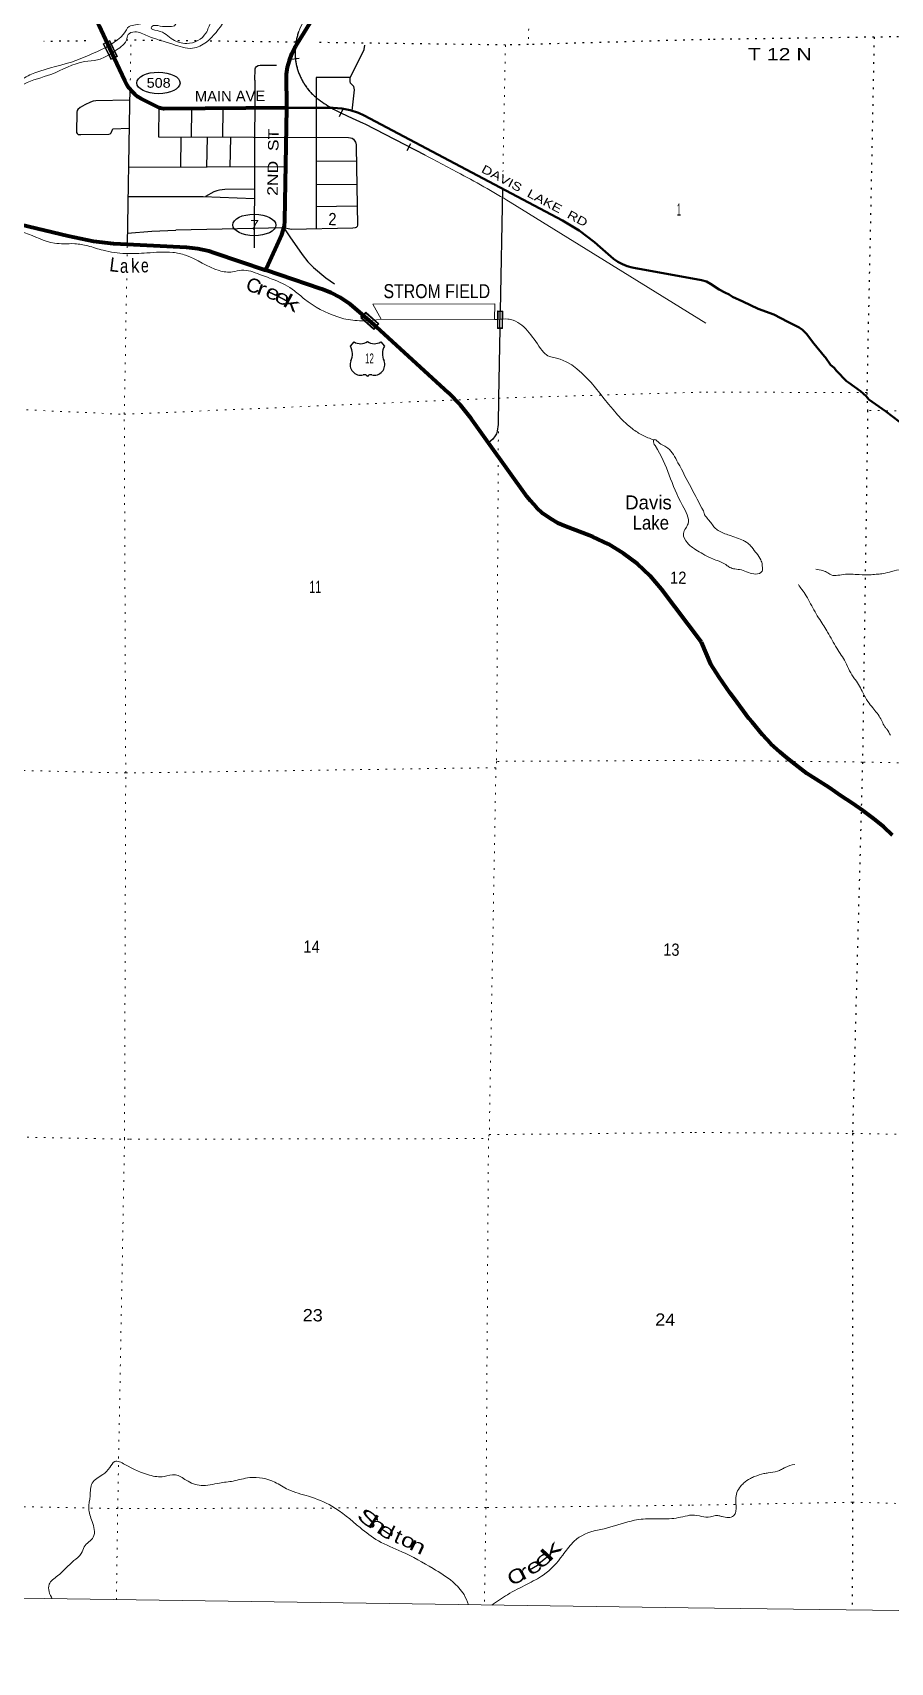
# Model space of a CAD drawing. Header units: feet. Extents: x -518066 to -250644, y -364975 to -177792.
# Drawn here: x -325216 to -312923, y -364975 to -341632 of the extents above; entities that cross this region are included whole.
import ezdxf
from ezdxf.enums import TextEntityAlignment as Align

# ---------------------------------------------------------------- set-up
doc = ezdxf.new("R2010")
doc.units = ezdxf.units.FT
doc.header["$LTSCALE"] = 80
doc.header["$PDMODE"] = 32
doc.header["$PDSIZE"] = 40
doc.linetypes.add('DOTTED', pattern=[1.5, 0.3, -1.2])
for name, color, linetype, lineweight in [('16', 7, 'Continuous', 25), ('17', 7, 'Continuous', 25), ('20', 7, 'Continuous', 70), ('23', 7, 'Continuous', 70), ('26', 7, 'Continuous', 40), ('29', 7, 'Continuous', 25), ('31', 7, 'Continuous', 13), ('34', 7, 'Continuous', 25), ('36', 7, 'Continuous', 13), ('39', 7, 'Continuous', 13), ('4', 7, 'Continuous', 25), ('41', 7, 'Continuous', 13), ('55', 7, 'Continuous', 13), ('57', 7, 'Continuous', 13), ('59', 7, 'Continuous', 13), ('6', 7, 'DOTTED', 25), ('7', 7, 'DOTTED', 13)]:
    doc.layers.add(name, color=color, linetype=linetype, lineweight=lineweight)
doc.layers.add('27', color=7, linetype='Continuous')

msp = doc.modelspace()

# ---------------------------------------------------------------- linework, layer by layer
at = {"layer": '16'}
for p, q in [((-320660.84, -346121.48), (-320609.53, -346062.72)), ((-320417.77, -346056.75), (-320418.05, -346056.95)), ((-320225.68, -346062.63), (-320174.29, -346121.48))]:
    msp.add_line(p, q, dxfattribs=at)
for centre, radius, start, end in [((-320853.82, -346232.11), 222.05, 332.97043, 29.75871), ((-320518.45, -345905.06), 182.07, 239.97227, 303.45418), ((-320316.67, -345905.56), 181.52, 236.33975, 300.08743), ((-320316.68, -345905.06), 182.07, 236.54582, 236.59441), ((-319981.32, -346232.11), 222.05, 150.24129, 207.02957), ((-320514.63, -346387.01), 151.42, 159.09177, 283.81923), ((-320320.51, -346387.01), 151.42, 256.18077, 20.90823)]:
    msp.add_arc(centre, radius, start, end, dxfattribs=at)
for centre, major_axis, start_param, end_param in [((-320459.29, -346585.83), (-19.56, 51.67), 4.95877769, 6.28318531), ((-320375.84, -346585.83), (19.56, 51.67), 0, 1.32637542)]:
    msp.add_ellipse(centre, major_axis=major_axis, ratio=0.929097, start_param=start_param, end_param=end_param, dxfattribs=at)
at = {"layer": '17'}
for centre in [(-323412.25, -342353.11), (-322038.87, -344387.16)]:
    msp.add_ellipse(centre, major_axis=(-309.24, 1), ratio=0.500121, dxfattribs=at)
at = {"layer": '20'}
for points in [[(-329038.31, -344343.93), (-328908.52, -344312.73), (-328847.95, -344302.27), (-327365.3, -344062.93), (-327109.89, -344045.18), (-326854.03, -344054.24), (-326600.52, -344089.99), (-326406.59, -344136.05), (-325849.23, -344268.69), (-324706.89, -344540.55), (-324343.19, -344618.93), (-324054.41, -344653.46), (-324049.81, -344653.98), (-323009.05, -344704.32), (-322848.47, -344723.27), (-322690.75, -344758.9), (-322607.04, -344785.07), (-321874.98, -345033.63)], [(-318682.1, -347505.9), (-318922.03, -347170.99), (-318929.46, -347160.39), (-319082.1, -346966.43), (-319254.18, -346789.49), (-320288.27, -345845.94), (-320663.61, -345521.83), (-320686.98, -345505.04), (-320808.33, -345425.27), (-320937.35, -345358.62), (-321072.63, -345305.82), (-321088.26, -345300.75), (-321874.98, -345033.63)], [(-315628.68, -350361.14), (-316203.55, -349603.72), (-316366.65, -349414.04), (-316548.69, -349242.44), (-316747.66, -349090.82), (-316961.4, -348960.82), (-317187.55, -348853.88), (-317236.25, -348834.52), (-317573.59, -348707.41), (-317689.65, -348656.01), (-317799.7, -348592.76), (-317902.54, -348518.36), (-317997.03, -348433.61), (-318082.15, -348339.45), (-318126.92, -348280.84), (-318682.1, -347505.9)], [(-312891.57, -353128.2), (-313015.08, -353008.78), (-313161.51, -352891.45), (-313311.98, -352776.12), (-313472.54, -352668.81), (-313635.12, -352561.49), (-313797.67, -352448.13), (-313990.37, -352322.57), (-314118.85, -352243.57), (-314293.38, -352108.01), (-314429.15, -351998.02), (-314503.99, -351936.08), (-314638.34, -351816.79), (-314754.54, -351689.51), (-314902.25, -351508.49), (-314951.53, -351455.92), (-315158.51, -351173.38), (-315217.65, -351094.53), (-315377, -350865.72), (-315494.94, -350676.02), (-315628.68, -350361.14)]]:
    msp.add_lwpolyline(points, dxfattribs=at)
at = {"layer": '23'}
msp.add_line((-321571.09, -342709.5), (-321571.94, -342709.51), dxfattribs=at)
for points in [[(-321571.94, -342709.51), (-321575.29, -342227.68), (-321560.78, -342127.44), (-321535.87, -342029.26), (-321500.84, -341934.23), (-321456.06, -341843.37), (-321445.86, -341825.6), (-319175.42, -338156.02)], [(-321571.94, -342709.51), (-323329.03, -342721.64), (-323340.49, -342721.31), (-323361.85, -342718.98), (-323382.84, -342714.42), (-323403.24, -342707.69), (-323422.82, -342698.87), (-323662.06, -342578.49), (-323706.31, -342550.08), (-323752.93, -342513.19), (-323795.44, -342471.63), (-323833.37, -342425.86), (-323866.31, -342376.37), (-323893.9, -342323.71), (-324047.89, -341997.47), (-324262.02, -341536.36), (-324296.56, -341467), (-324352.31, -341376.61), (-324417.2, -341292.54), (-324490.53, -341215.71), (-325274.06, -340471.15)], [(-321874.98, -345033.63), (-321863.31, -345007.78), (-321645.48, -344525.3), (-321623.29, -344462.07), (-321607.84, -344396.87), (-321599.28, -344330.41), (-321598.86, -344324.54), (-321571.92, -342711.83), (-321571.94, -342709.51)]]:
    msp.add_lwpolyline(points, dxfattribs=at)
at = {"layer": '26'}
for points in [[(-315557.63, -345196.55), (-315631.79, -345177.8), (-316545.39, -345011.31), (-316551.72, -345010.54), (-316624.31, -344997.53), (-316695.14, -344977), (-316763.44, -344949.18), (-316828.45, -344914.38), (-316889.47, -344872.97), (-317084.53, -344703.47), (-317162.58, -344635.31), (-317384.65, -344467.88), (-317623.01, -344324.59), (-320462.45, -342817.23), (-320547.47, -342781.32), (-320665.03, -342743.92), (-320785.85, -342719.01), (-320908.61, -342706.87), (-321571.09, -342709.5)], [(-312791.05, -347205.2), (-312993.69, -347053.44), (-313184.33, -346917.82), (-313234.51, -346885.42), (-313268.52, -346836.97), (-313352.76, -346766.19), (-313523.32, -346644.74), (-313553.42, -346622.48), (-313695.71, -346476.98), (-313729.75, -346434.58), (-313781.88, -346388.07), (-313853.9, -346285.12), (-313867.94, -346272.99), (-314020.1, -346083.16), (-314124.17, -345943.85), (-314182.31, -345889.27), (-314230.47, -345854.86), (-314391.15, -345775.73), (-314594, -345670.27), (-314817.06, -345586.88), (-315036, -345481.36), (-315186.68, -345414.35), (-315234.85, -345383.97), (-315295.49, -345352.95), (-315378.67, -345309.28), (-315499.28, -345232.34), (-315557.63, -345196.55)]]:
    msp.add_lwpolyline(points, dxfattribs=at)
at = {"layer": '29'}
for p, q in [((-322032.28, -342313.37), (-322042.85, -344715.16)), ((-323405.2, -342706.35), (-323409.81, -343125.82)), ((-322939.63, -342724.79), (-322944.6, -343127.49)), ((-322487.9, -342722.48), (-322494.39, -343129.11)), ((-323409.81, -343125.82), (-320687.87, -343135.61)), ((-323089.71, -343126.97), (-323096.4, -343561.72)), ((-322715.36, -343128.32), (-322722.95, -343559.93)), ((-322382.06, -343129.52), (-322391.17, -343558.35)), ((-321589.03, -343554.51), (-323840.44, -343565.28)), ((-320577.95, -343474.7), (-321152.86, -343476.74)), ((-320569.74, -343808.62), (-321149.39, -343812.08)), ((-318481.82, -343874.45), (-318514.81, -345619.32)), ((-321149.96, -344120.34), (-320568.01, -344114.58)), ((-321615.13, -344427.65), (-323162.66, -344460.89)), ((-318519.55, -345869.28), (-318514.81, -345619.32))]:
    msp.add_line(p, q, dxfattribs=at)
for points in [[(-320665.1, -342275.62), (-320487.17, -341924.14), (-320464.74, -341873.14), (-320452.51, -341809.91)], [(-322032.28, -342313.37), (-322027.51, -342150.55), (-322021.39, -342134.23), (-322005.08, -342115.88), (-321984.69, -342103.64), (-321956.15, -342097.52), (-321721.68, -342099.56)], [(-323822.73, -342441.04), (-323825.03, -342668.06), (-323859.3, -344663.7)], [(-320665.1, -342275.62), (-321151.59, -342273.21), (-321150.9, -344443.01)], [(-320635.14, -342752.14), (-320603.38, -342450.4), (-320605.42, -342425.92), (-320613.57, -342405.53), (-320658.43, -342354.53), (-320664.55, -342332.09), (-320665.1, -342275.62)], [(-323826.77, -342600.65), (-324312.03, -342607.46), (-324346.69, -342611.54), (-324385.43, -342625.82), (-324464.94, -342664.58), (-324534.26, -342703.33), (-324566.88, -342731.89), (-324575.04, -342748.21), (-324583.2, -342772.68), (-324585.23, -343062.33), (-324575.04, -343078.65), (-324564.85, -343088.85), (-324526.11, -343092.93), (-324124.46, -343086.81), (-324102.03, -343080.69), (-324087.76, -343066.41), (-324067.37, -343011.34), (-323830.19, -343002.36)], [(-320687.87, -343135.61), (-320657.91, -343138.8), (-320637.52, -343145.94), (-320619.17, -343156.14), (-320605.92, -343171.44), (-320587.57, -343200), (-320582.47, -343213.26), (-320579.54, -343237.61)], [(-320579.54, -343237.61), (-320578.99, -343267.44), (-320561.62, -344389.38)], [(-323847.52, -343977.43), (-322773.9, -343978.22), (-322038.46, -344006.23)], [(-322040.77, -343874.86), (-322462.29, -343880.28), (-322535.69, -343888.44), (-322574.43, -343898.64), (-322617.24, -343912.92), (-322739.58, -343978.19)], [(-323856.53, -344502.56), (-323505.17, -344475.9), (-323162.66, -344460.89)], [(-320626.22, -344434.39), (-321508.46, -344451.24), (-321615.13, -344427.65)], [(-321615.13, -344427.65), (-321528.5, -344555.45), (-321355.2, -344810.42), (-321269.57, -344916.49), (-321190.05, -344998.09), (-321014.71, -345142.91), (-320890.34, -345230.62)], [(-320561.62, -344389.38), (-320563.1, -344406.55), (-320577.37, -344420.83), (-320591.64, -344428.99), (-320626.22, -344434.39)], [(-318519.55, -345869.28), (-318538.4, -346866.47), (-318543.21, -347246.13)], [(-318543.21, -347246.13), (-318556.76, -347339.88), (-318569, -347376.6), (-318585.31, -347407.2), (-318622.01, -347456.15), (-318682.1, -347505.9)]]:
    msp.add_lwpolyline(points, dxfattribs=at)
at = {"layer": '31'}
for p, q in [((-318555.84, -345868.96), (-318553.6, -345618.97)), ((-318553.6, -345618.97), (-318478.6, -345619.64))]:
    msp.add_line(p, q, dxfattribs=at)
msp.add_lwpolyline([(-318478.6, -345619.64), (-318480.84, -345869.63), (-318555.84, -345868.96)], dxfattribs=at)
msp.add_lwpolyline([(-318545.67, -345627.03), (-318486.66, -345627.56), (-318488.76, -345861.56), (-318547.77, -345861.03)], close=True, dxfattribs=at)
at = {"layer": '34'}
for p, q in [((-321506.6, -342011.39), (-321396.68, -341999.02)), ((-320815.55, -342833.68), (-320768.45, -342733.59)), ((-319846.26, -343318.01), (-319795.58, -343219.69))]:
    msp.add_line(p, q, dxfattribs=at)
at = {"layer": '34', "lineweight": 13}
msp.add_line((-318370.87, -344062.24), (-315565.82, -345792.21), dxfattribs=at)
at = {"layer": '34'}
for points in [[(-321403.45, -341620.68), (-321408.4, -341634.61), (-321413.15, -341648.7), (-321417.6, -341662.81), (-321421.79, -341677.02), (-321425.81, -341691.28), (-321429.49, -341705.68), (-321433.01, -341720.13), (-321436.2, -341734.6), (-321439.22, -341749.11), (-321441.87, -341763.7), (-321444.32, -341778.33), (-321446.55, -341792.95), (-321448.52, -341807.65), (-321450.18, -341822.38), (-321451.59, -341837.22), (-321452.83, -341851.96), (-321453.7, -341866.79), (-321454.33, -341881.6), (-321454.77, -341896.45), (-321454.93, -341911.2), (-321454.76, -341926.11), (-321454.42, -341940.93), (-321453.72, -341955.72), (-321452.9, -341970.51), (-321451.71, -341985.35), (-321450.31, -342000.08), (-321448.65, -342014.76), (-321446.74, -342029.55), (-321444.49, -342044.17), (-321442.12, -342058.79), (-321439.39, -342073.36), (-321436.47, -342087.98), (-321433.28, -342102.38), (-321429.78, -342116.82), (-321426.11, -342131.18)], [(-321426.11, -342131.18), (-321422.19, -342145.52), (-321417.94, -342159.69), (-321413.49, -342173.9), (-321408.82, -342187.97), (-321403.86, -342201.95), (-321398.66, -342215.8), (-321393.24, -342229.61), (-321387.64, -342243.34), (-321381.69, -342256.91), (-321375.56, -342270.42), (-321369.15, -342283.82), (-321362.56, -342297.15), (-321355.7, -342310.26), (-321348.66, -342323.31), (-321341.39, -342336.2), (-321333.84, -342349), (-321326.12, -342361.61), (-321318.16, -342374.19), (-321309.98, -342386.51), (-321301.57, -342398.8), (-321292.94, -342410.82), (-321284.14, -342422.78), (-321275.18, -342434.53), (-321265.94, -342446.19), (-321256.47, -342457.58), (-321246.89, -342468.85), (-321237.03, -342480.03), (-321227.06, -342490.95), (-321216.88, -342501.73), (-321206.41, -342512.29), (-321195.9, -342522.68), (-321185.17, -342532.92), (-321174.15, -342542.94), (-321163.1, -342552.78), (-321151.88, -342562.43), (-321140.4, -342571.85), (-321115.18, -342591.2), (-321089.66, -342609.88), (-321063.79, -342628.13), (-321037.56, -342646.2), (-321011.04, -342663.58), (-320984.31, -342680.43), (-320957.22, -342697.1), (-320929.83, -342713.09), (-320902.25, -342728.53), (-320874.19, -342743.65), (-320846.08, -342758.11), (-320817.75, -342772.29), (-320791.02, -342784.88), (-320635.01, -342859.35), (-320478.17, -342929.84), (-320453.7, -342940.53), (-319593.15, -343384.12)]]:
    msp.add_lwpolyline(points, dxfattribs=at)
at = {"layer": '34', "lineweight": 13}
msp.add_lwpolyline([(-320454.17, -342941.52), (-319488.73, -343439.18), (-319133.57, -343629.75)], dxfattribs=at)
for centre, radius, start, end in [((-320605.15, -341911.85), 850.86, 145.92342, 230.95892), ((-320025.75, -341136.77), 1818.21, 232.16248, 245.09262), ((-316484.48, -333895.18), 9879, 244.15256, 246.30729), ((-324957.33, -354788.76), 12587.29, 58.44862, 62.44046)]:
    msp.add_arc(centre, radius, start, end, dxfattribs=at)
at = {"layer": '36'}
msp.add_lwpolyline([(-320340, -345523.05), (-318592, -345514.05), (-318597, -345740.05), (-320222, -345738.05)], close=True, dxfattribs=at)
at = {"layer": '39'}
for p, q in [((-320231, -345742.04), (-320465.01, -345761.61)), ((-318555.66, -345742.76), (-318599, -345742.74))]:
    msp.add_line(p, q, dxfattribs=at)
for points in [[(-315386.79, -332608.53), (-315662.47, -332738.46), (-315767.79, -332934.13), (-315808.33, -333098.54), (-315959.28, -333253.3), (-316035.4, -333374.94), (-316038.63, -333600.26), (-315989.61, -333685.48), (-315921.06, -333670.37), (-315802.64, -333682.14), (-315767.37, -333745.03), (-315817.21, -333856.99), (-315893.64, -334000.76), (-315931.66, -334128.99), (-315924.3, -334316.22), (-315935.11, -334509.23), (-315978.39, -334723.91), (-315986.64, -334878.72), (-315941.4, -334947.79), (-315957.58, -335094.44), (-316042.25, -335252.18), (-316159.72, -335314.87), (-316326.59, -335318.5), (-316696.64, -335335.29), (-316936.11, -335355.97), (-317122.86, -335484.07), (-317192.11, -335688.3), (-317158.77, -335885.98), (-317175.12, -336044.7), (-317318.7, -336245.85), (-317437.47, -336399.07), (-317422.07, -336586.43), (-317359.01, -336988.87), (-317441.75, -337221.75), (-317633.77, -337472.74), (-317758.57, -337625.87), (-317827.99, -337701.33), (-317861.55, -337704.38), (-318119.72, -337639.26), (-318254.81, -337612.67), (-318550.94, -337519.85), (-319017.43, -337394.4), (-319350.49, -337494.22), (-319591.01, -337728.18), (-319831.72, -338115.06), (-319938.62, -338421.37), (-320079.45, -338711.1), (-320157.03, -338935.34), (-320229.63, -338952.4), (-320258.63, -339012.35), (-320344.33, -339101.66), (-320433.99, -339186.88), (-320448.15, -339333.57), (-320418.28, -339492.96), (-320459.31, -339650.97), (-320581.88, -339935.95), (-320817.42, -340275.95), (-321127.76, -340472.69), (-321235.56, -340561.68), (-321284.08, -340721.95), (-321383.57, -340931.79), (-321586.82, -341089.82), (-321790.64, -341147.24), (-321902.45, -341095.32), (-321990.05, -341037.72), (-322195.94, -341099.13), (-322474.35, -341312.42), (-322657.63, -341478.8), (-322732.28, -341638.69), (-323007.76, -341787.63), (-323205.91, -341730.44), (-323429.18, -341602.47), (-323517.01, -341560.95), (-323506.74, -341545), (-323388.06, -341538.67), (-323245.42, -341542.74), (-323170.73, -341519.68), (-323164.27, -341489.59), (-323298.75, -341477.58), (-323435.14, -341457.5), (-323547.49, -341443.81), (-323638.7, -341496.82), (-323832.32, -341544.33), (-323914.32, -341655.82), (-324177.75, -341850.09), (-324082.16, -341802.29)], [(-324129.26, -341953.3), (-323944.96, -341830.44), (-323871.32, -341740.95), (-323846.05, -341660.83), (-323753.04, -341621.93), (-323570.94, -341676.88), (-323206.89, -341798.84), (-322924.31, -341855.24), (-322724.08, -341767.59), (-322468.6, -341471.47), (-322183.06, -341181.82), (-322003.32, -341122.04), (-321884.17, -341222.35), (-321736.48, -341281.67), (-321624.15, -341261.98)], [(-324177.75, -341850.09), (-324659.65, -342053.52), (-325255.21, -342238.09), (-325453.87, -342355.95), (-325664.33, -342596.38), (-325698.45, -342732.71), (-325716.23, -342851.17), (-325940.04, -343041.1), (-326112.94, -343044.64), (-326284.78, -343114.6), (-326404.24, -343316.1), (-326538.12, -343541.54), (-326671.13, -343706.62)], [(-325742.91, -343029.86), (-325557.82, -342736.75), (-325535.41, -342576.1), (-325339.5, -342369.67), (-324953.62, -342230.37), (-324468.61, -342046.22), (-324287.39, -342022.68), (-324129.26, -341953.3)], [(-320465.01, -345761.61), (-320724.98, -345736.25), (-320843.07, -345702.35), (-321319.77, -345447.97), (-321464.79, -345329.17), (-321740.57, -345178.72), (-321962.22, -345095.6), (-322219.9, -345034.64), (-322351.27, -345058.81), (-322543.94, -345039.93), (-323023.15, -344819.72), (-323207.5, -344780.84), (-323579.42, -344787.54), (-323883.01, -344795.23), (-324204.97, -344749.69), (-324423.8, -344686.74), (-324612.6, -344655.91), (-324771.37, -344655.63), (-324899.89, -344647.74), (-325329.09, -344500.89), (-325553.91, -344470.91), (-325821.92, -344473.45), (-325919.17, -344387.53), (-326004.42, -344173.27)], [(-316318.54, -347465.43), (-316473.9, -347399.32), (-316621.29, -347306.65), (-317746.2, -346284.32), (-317830.28, -346260.98), (-317911.6, -346185.35), (-318329.47, -345752.74), (-318407.61, -345735.51), (-318555.66, -345742.76)], [(-315603.24, -348482.83), (-315967.03, -347792.98), (-316110.78, -347585.66), (-316252.15, -347493.07), (-316312, -347462.03), (-316318.2, -347474.01), (-316295.13, -347546.78), (-315903.47, -348405.59), (-315822.8, -348666.32), (-315855.88, -348730.23), (-315889.16, -348808.22), (-315832.76, -348939.83), (-315713.58, -349038.13), (-315611.52, -349099.51)], [(-315611.71, -349099.47), (-315492.5, -349159.99), (-315400.06, -349194.57), (-315283.56, -349251.38), (-315237.41, -349283.77), (-315173.11, -349310.19), (-315084.6, -349322.6), (-314879.56, -349385.79), (-314778.84, -349366.04), (-314760.63, -349343.96), (-314758.39, -349291.62), (-314760.24, -349251.35), (-314780.08, -349184.84), (-314842.07, -349089.97), (-314856.09, -349073.81), (-314928.16, -348980.93), (-314978.29, -348936.45), (-315026.47, -348908.08), (-315231.45, -348830.8), (-315315.85, -348800.28), (-315392.18, -348761.74), (-315438.31, -348723.31), (-315532.4, -348604.17), (-315585.47, -348537.65), (-315593.15, -348520.37), (-315603.24, -348482.82)], [(-310721.35, -350333.12), (-310733.19, -350321.56), (-310769.21, -350273.11), (-310823.06, -350158.14), (-310838.86, -350085.6), (-310850.71, -350033.21), (-310888.57, -349944.48), (-310946.61, -349865.74), (-311028.8, -349786.91), (-311141.27, -349730.11), (-311157.35, -349724.01), (-311301.99, -349659.04), (-311329.99, -349616.65), (-311358, -349578.3), (-311402.18, -349553.97), (-311430.19, -349513.6), (-311516.5, -349456.9), (-311554.64, -349434.61), (-311679.27, -349395.88), (-311747.68, -349389.58), (-311834.26, -349397.31), (-311977.14, -349390.73), (-312162.25, -349373.92), (-312445.94, -349348.69), (-312458.03, -349350.66), (-312514.39, -349350.44), (-312697.45, -349327.6), (-312761.85, -349325.35), (-312906.87, -349348.96), (-313027.78, -349380.71), (-313102.28, -349388.49), (-313198.93, -349396.17), (-313372.03, -349395.52), (-313597.45, -349392.65), (-313792.68, -349389.9), (-313820.77, -349369.66), (-313893.09, -349337.18), (-313991.62, -349314.66)], [(-312922.93, -351696.44), (-312972.88, -351609.68), (-313002.92, -351575.34), (-313042.85, -351498.68), (-313060.81, -351462.37), (-313176.87, -351302.88), (-313244.92, -351212.02), (-313314.85, -351090.96), (-313426.75, -350899.27), (-313436.76, -350887.15), (-313566.57, -350647.07), (-313692.53, -350449.29), (-313822.39, -350221.29), (-313936.34, -350039.66), (-314066.21, -349813.68), (-314128.12, -349698.69), (-314192.14, -349607.84), (-314242.16, -349537.19)], [(-324933.22, -364065.29), (-324980.19, -363961.19), (-324978.69, -363856.58), (-324858.37, -363735.58), (-324624.11, -363517.63), (-324518.15, -363416.54), (-324476.57, -363320.55), (-324345.92, -363179.58), (-324362.81, -362955.99), (-324410.39, -362770.18), (-324391.68, -362587.35), (-324362.99, -362408.68), (-324210.46, -362284.12), (-324110.56, -362184.95), (-324038.96, -362097.45), (-323894.85, -362139.78), (-323539.31, -362293.81), (-323332.57, -362312.9), (-323169.4, -362287.08), (-323013.76, -362365.79), (-322801.8, -362441.29), (-322538.02, -362406.87), (-322342.64, -362377.5), (-322104.78, -362328.62), (-321743.94, -362394.19), (-321552.51, -362499.58), (-321260.46, -362596.36), (-320928.83, -362735.96), (-320523.24, -363043.64), (-320260.68, -363234.56), (-319923.25, -363390.35), (-319476.49, -363630.21), (-319195.84, -363821.39), (-319033.67, -364004.83), (-318968.16, -364149.64)], [(-314294.58, -362138.21), (-314429.63, -362182), (-314484.1, -362211.99), (-314540.56, -362235.94), (-314673.51, -362261.61), (-314735.95, -362271.44), (-314868.97, -362313.22), (-314929.47, -362339.16), (-315028.39, -362409.25), (-315072.87, -362455.39), (-315121.55, -362541.78), (-315138.06, -362638.36), (-315134.56, -362761.18), (-315144.93, -362833.62), (-315171.28, -362875.8), (-315334.37, -362887.27), (-315344.42, -362885.22), (-315394.68, -362870.93), (-315535.68, -362896.57), (-315660.39, -362875.97), (-315800.88, -362867.23)], [(-318637, -364154.1), (-318410.63, -364005.78), (-318129.09, -363854.91), (-317898.08, -363723.44), (-317618.66, -363439.73), (-317475.37, -363258.7), (-317347.33, -363159.94), (-316975.92, -363048.6), (-316590.47, -362939.48), (-316338.92, -362916.95), (-316057.51, -362914.98), (-315800.86, -362867.24)]]:
    msp.add_spline(points, degree=3, dxfattribs=at)
at = {"layer": '4', "lineweight": 13}
msp.add_lwpolyline([(-501256.99, -177792.42), (-469933.03, -178460.37), (-438608.17, -179085.23), (-407282.48, -179667), (-375956.02, -180205.68), (-344628.85, -180701.28), (-313301.03, -181153.78), (-281972.61, -181563.19), (-250643.67, -181929.5), (-252658.03, -364975.08), (-284238.76, -364605.82), (-315818.95, -364193.12), (-347398.54, -363736.98), (-378977.49, -363237.41), (-410555.71, -362694.39), (-442133.14, -362107.95), (-473709.75, -361478.07), (-505285.47, -360804.75)], close=True, dxfattribs=at)
msp.add_lwpolyline([(-501256.99, -177792.42), (-469933.03, -178460.37), (-438608.17, -179085.23), (-407282.48, -179667), (-375956.02, -180205.68), (-344628.85, -180701.28), (-313301.03, -181153.78), (-281972.61, -181563.19), (-250643.67, -181929.5), (-252658.03, -364975.08), (-284238.76, -364605.82), (-315818.95, -364193.12), (-347398.54, -363736.98), (-378977.49, -363237.41), (-410555.71, -362694.39), (-442133.14, -362107.95), (-473709.75, -361478.07), (-505285.47, -360804.75)], close=True, dxfattribs=at)
at = {"layer": '55'}
msp.add_point((-320494.03, -345697.06), dxfattribs=at)
at = {"layer": '57'}
for p, q in [((-320510.73, -345715.67), (-320440.6, -345637.52)), ((-320510.73, -345715.67), (-320324.68, -345882.65)), ((-320440.6, -345637.52), (-320254.55, -345804.51)), ((-320254.55, -345804.51), (-320324.68, -345882.65))]:
    msp.add_line(p, q, dxfattribs=at)
msp.add_lwpolyline([(-320499.43, -345715.05), (-320439.98, -345648.82), (-320265.84, -345805.12), (-320325.29, -345871.35)], close=True, dxfattribs=at)
at = {"layer": '59'}
for points in [[(-324108.76, -341745.8), (-324001.27, -341971.51), (-324096.07, -342016.65), (-324203.56, -341790.94)], [(-324112.54, -341756.46), (-324192.89, -341794.72), (-324092.28, -342005.98), (-324011.93, -341967.72)]]:
    msp.add_lwpolyline(points, close=True, dxfattribs=at)
at = {"layer": '6'}
for p, q in [((-324016.69, -341744.66), (-324251.46, -341747.87)), ((-323371.1, -341743.94), (-323871.78, -341741.6)), ((-322872.95, -341750.72), (-323172.6, -341746.76)), ((-324451.42, -341750.6), (-325052.55, -341758.82)), ((-321446.04, -341769.59), (-322709.08, -341752.88))]:
    msp.add_line(p, q, dxfattribs=at)
for points in [[(-315510.71, -341729.69), (-318109.95, -341802.04), (-318439.67, -341809.35), (-321137.35, -341773.67)], [(-307767.55, -341643.26), (-312918.49, -341694.25), (-313156.02, -341697.37), (-315510.71, -341729.69)], [(-313156.02, -341697.37), (-313260.26, -346788.68), (-313249.27, -347042.4), (-313323.1, -352079.47), (-313466.56, -357398.14), (-313466.96, -362681.11), (-313469.52, -364225.31)]]:
    msp.add_lwpolyline(points, dxfattribs=at)
at = {"layer": '7'}
for p, q in [((-318053.15, -337738.63), (-318109.95, -341802.04)), ((-323860.97, -344832.27), (-323804.95, -341738.59)), ((-318439.67, -341809.35), (-318475.01, -343619.38)), ((-318480.48, -343900.07), (-318514.02, -345617.89)), ((-313260.26, -346788.68), (-315579.41, -346779.75)), ((-315651.97, -352054.53), (-318566.87, -352069.47)), ((-318671.77, -357416.25), (-315724.23, -357385.15))]:
    msp.add_line(p, q, dxfattribs=at)
for points in [[(-324014.79, -364078.91), (-323996.38, -362772.14), (-323898.27, -357477.58), (-323881.31, -352236.18), (-323902.02, -347098.86), (-323866.68, -345147.44)], [(-318518.97, -345871.44), (-318538.4, -346866.47), (-318566.87, -352069.47), (-318576.21, -352159.88), (-318671.77, -357416.25), (-318682.63, -357472.43), (-318718.31, -362757.83), (-318741.18, -364152.73)], [(-347141.97, -346780.72), (-344971.47, -346830.75), (-339783.98, -346686.35), (-334416.49, -346743.76), (-329017.77, -346866.01), (-323902.02, -347098.86), (-318538.4, -346866.47), (-315579.41, -346779.75)], [(-286693.73, -347324.03), (-291977.18, -347296), (-297250.39, -347225.72), (-302525.49, -347127.25), (-307799.03, -347133.48), (-313249.27, -347042.4)], [(-318576.21, -352159.88), (-323881.31, -352236.18), (-329185.47, -352107.25), (-334463.85, -352002.83), (-339811.1, -351935.66), (-344880.82, -352038.27)], [(-284091.19, -352686.74), (-286768.61, -352608.73), (-292046.01, -352576.69), (-297307.17, -352514.52), (-302612.52, -352428.01), (-302593.66, -352254.94), (-308005.75, -352184.14), (-313323.1, -352079.47), (-315651.97, -352054.53)], [(-340750.41, -357234.81), (-339828.9, -357235.4), (-334537.39, -357265.55), (-329255.08, -357376.06), (-323824.02, -357481.44), (-318682.63, -357472.43)], [(-315724.23, -357385.15), (-313466.56, -357398.14), (-308044.53, -357497.16), (-302754.15, -357788.97), (-297394.23, -357821.32), (-292137.12, -357891.53), (-286797.46, -357939.22), (-284156.63, -357971.38)], [(-320569.13, -362762.85), (-323996.38, -362772.14), (-329200.42, -362668.8), (-329286.74, -362661.52), (-334543.02, -362557.42), (-334899.63, -362555.79)], [(-315798.74, -362723.55), (-318718.31, -362757.83), (-320293.29, -362762.1)], [(-300203.83, -363117.49), (-308165.85, -362815.91), (-313466.96, -362681.11), (-315798.74, -362723.55)]]:
    msp.add_lwpolyline(points, dxfattribs=at)

# ---------------------------------------------------------------- texts
at = {"layer": '16', "width": 0.6}
msp.add_text('12', height=140, dxfattribs=at).set_placement((-320387.88, -346367.26), align=Align.CENTER)
at = {"layer": '17'}
for s, width, p in [('508', 1.1, (-323409.35, -342421.42)), (' 7 ', 1.2, (-322033.77, -344455.47))]:
    msp.add_text(s, height=140, dxfattribs=dict(at, width=width)).set_placement(p, align=Align.CENTER)
at = {"layer": '17', "width": 1.05}
msp.add_text('MAIN AVE', height=150, rotation=0.396, dxfattribs=at).set_placement((-322385.8, -342615.78), align=Align.CENTER)
at = {"layer": '17', "width": 1.25}
msp.add_text('2ND  ST', height=150, rotation=89.043, dxfattribs=at).set_placement((-321704.11, -343970.33))
at = {"layer": '27', "width": 1.3}
msp.add_text('DAVIS  LAKE  RD', height=120, rotation=332.038, dxfattribs=at).set_placement((-318796.38, -343625.15))
at = {"layer": '36', "width": 0.85}
msp.add_text('STROM FIELD', height=200, dxfattribs=at).set_placement((-320187.33, -345434.86))
at = {"layer": '41'}
for s, rotation, width, p in [('L', 353.056, 0.95, (-324122.63, -345047.09)), ('a', 359.902, 0.8, (-323963.48, -345072.56)), ('k', 1.444, 0.9, (-323803.14, -345070.69)), ('e', 1.442, 0.75, (-323660.53, -345067.15)), ('C', 341.832, 1.05, (-322175.16, -345317.56)), ('r', 339.894, 1.35, (-322018.44, -345368.74)), ('e', 335.424, 1.3, (-321897.74, -345405.66)), ('e', 331.924, 1.4, (-321769.44, -345462.83)), ('k', 331.184, 1.65, (-321646.55, -345537.63)), ('S', 322.428, 1.75, (-320587.79, -362898.68)), ('h', 326.397, 1.7, (-320431.82, -363016.73)), ('e', 326.819, 1.6, (-320294.34, -363110.3)), ('l', 332.79, 1.15, (-320155.68, -363190.77)), ('t', 335.873, 1.2, (-320055.89, -363243.31)), ('o', 336.648, 1.3, (-319958.28, -363283.49)), ('n', 334.111, 1.45, (-319832.94, -363347.09)), ('e', 38.463, 1.75, (-317943.54, -363649.64)), ('k', 46.799, 2.2, (-317816.04, -363553.7)), ('C', 27.975, 1.3, (-318350.2, -363887.04)), ('r', 28.392, 1.6, (-318198.93, -363805.74)), ('e', 30.382, 1.5, (-318082.18, -363738.31))]:
    msp.add_text(s, height=200, rotation=rotation, dxfattribs=dict(at, width=width)).set_placement(p)
msp.add_text('Davis', height=200, dxfattribs=at).set_placement((-316725.11, -348460.45))
at = {"layer": '41', "width": 0.9}
msp.add_text('Lake', height=200, dxfattribs=at).set_placement((-316617.29, -348750.79))
at = {"layer": '6', "width": 1.3}
msp.add_text('T 12 N', height=175, dxfattribs=at).set_placement((-314963.63, -342027.93))
at = {"layer": '7'}
for s, width, p in [('1', 0.45, (-315984.15, -344252.07)), ('2', 0.9, (-320979.11, -344389)), ('12', 0.9, (-316082.04, -349524.41)), ('11', 0.65, (-321250.37, -349656.03)), ('14', 0.9, (-321336.64, -354809.11)), ('13', 0.9, (-316180.43, -354851.73)), ('23', 1.1, (-321345.54, -360087.4)), ('24', 1.1, (-316293.94, -360150.83))]:
    msp.add_text(s, height=175, rotation=359.172, dxfattribs=dict(at, width=width)).set_placement(p)

doc.saveas('drawing.dxf')
